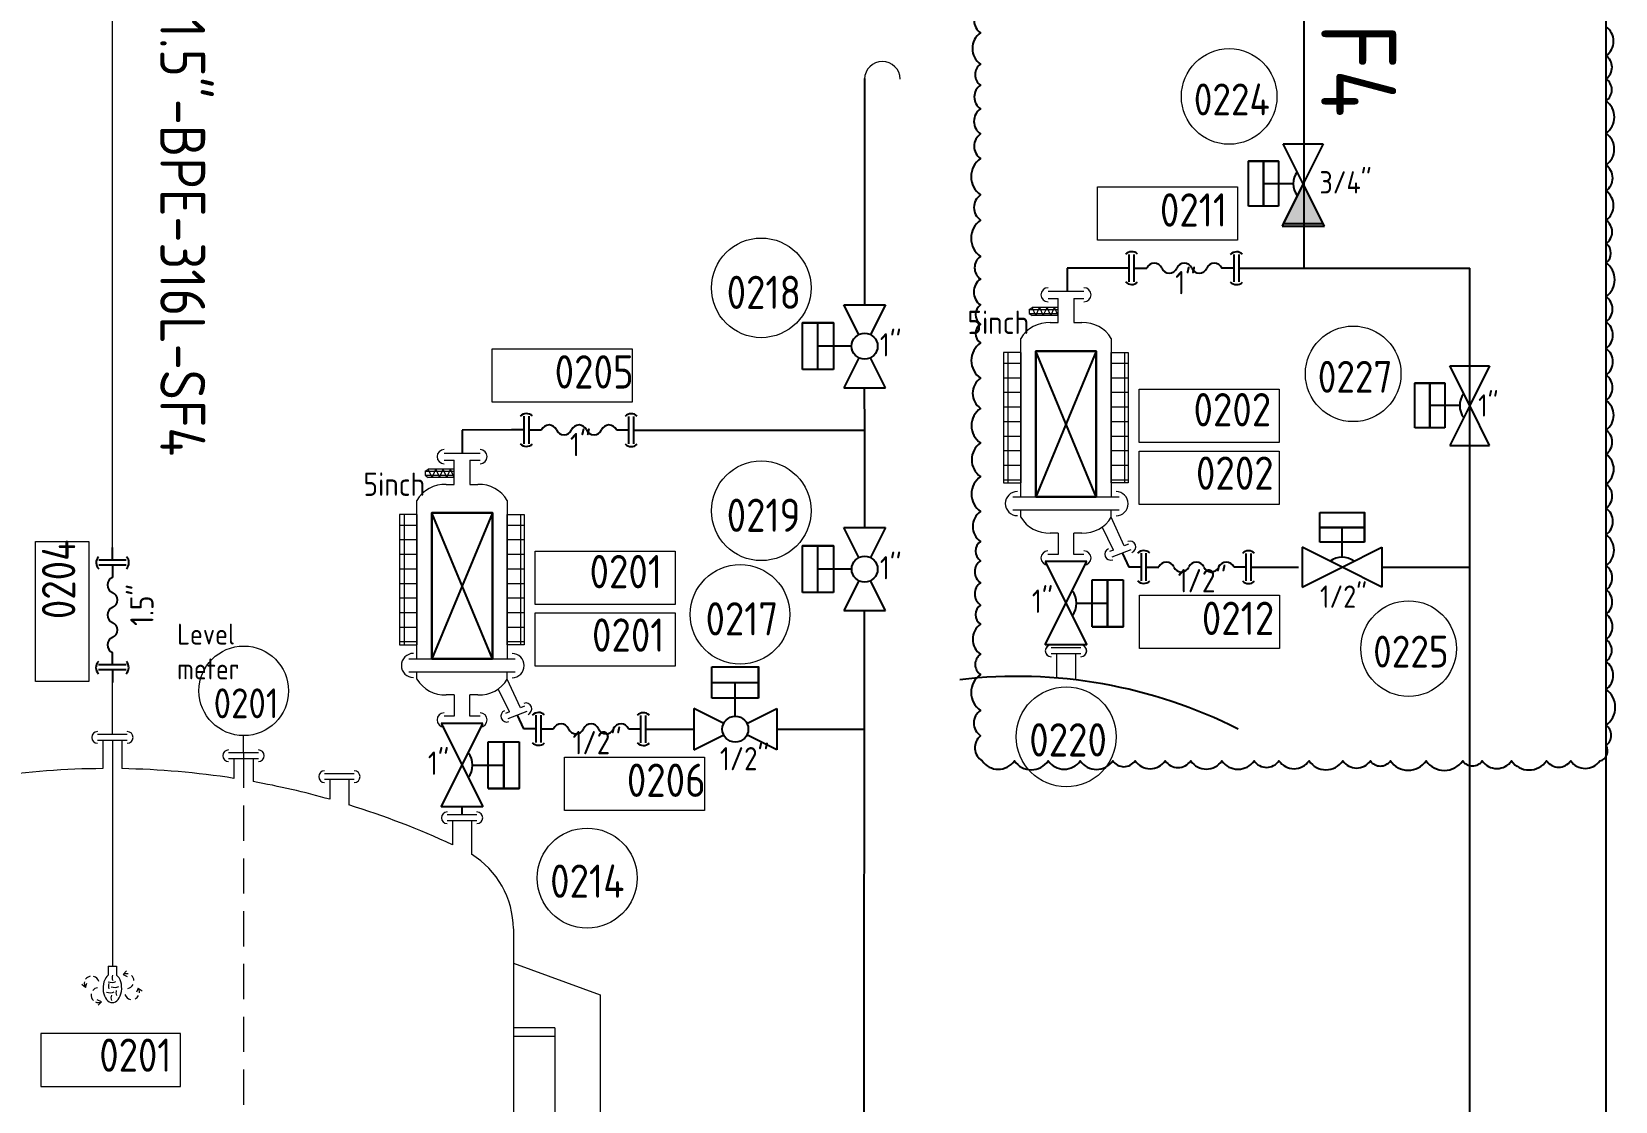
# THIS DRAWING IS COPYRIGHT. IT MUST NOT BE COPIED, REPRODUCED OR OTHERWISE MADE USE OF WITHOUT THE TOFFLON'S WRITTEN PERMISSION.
# Model space of a CAD drawing. Header units: millimetres. Extents: x -68339142 to 208, y -167 to 82456658.
# Drawn here: x -68333509 to -68332937, y 82448551 to 82448937 of the extents above; entities that cross this region are included whole.
import ezdxf

# ---------------------------------------------------------------- set-up
doc = ezdxf.new("R2010")
doc.units = ezdxf.units.MM
doc.header["$MEASUREMENT"] = 0
doc.linetypes.add('HIDDEN', pattern=[9.525, 6.35, -3.175])
for name, color, linetype, lineweight in [('Langurage', 7, 'Continuous', 0), ('图层01注射用水WFI', 3, 'Continuous', 5), ('图层20排放管路DR', 1, 'Continuous', 15)]:
    doc.layers.add(name, color=color, linetype=linetype, lineweight=lineweight)
for name, color, linetype in [('WFI', 100, 'Continuous'), ('压缩空气', 130, 'Continuous'), ('排管', 10, 'Continuous')]:
    doc.layers.add(name, color=color, linetype=linetype)
doc.styles.get("Standard").update_dxf_attribs({"font": 'gbenor.shx', "bigfont": 'gbcbig.shx'})

# ---------------------------------------------------------------- blocks, each defined once
blk = doc.blocks.new('*U323')
at = {"color": 0}
for p, q in [((5.62, 11.25), (-5.63, 11.25)), ((-5.63, 11.25), (0, 0)), ((0, 0), (5.62, 11.25)), ((7.03, -6.33), (7.03, 6.33)), ((7.03, 6.33), (15.47, 6.33)), ((11.25, -6.33), (11.25, 6.33)), ((11.25, 6.33), (11.25, -6.33)), ((15.47, 6.33), (15.47, -6.33)), ((-5.63, -11.25), (0, 0)), ((0, 0), (5.62, -11.25)), ((2.81, 0), (11.25, 0)), ((5.62, -11.25), (-5.63, -11.25))]:
    blk.add_line(p, q, dxfattribs=at)
blk.add_lwpolyline([(7.03, -6.33), (7.03, -6.33), (15.47, -6.33), (15.47, -6.33)], close=True, dxfattribs=at)
at = {"color": 1, "linetype": 'ByBlock', "lineweight": 9}
blk.add_circle((33.78, -30.49), 13.5, dxfattribs=at)
at = {"color": 0}
blk.add_arc((-2.81, 0), 5.62, 323.1301, 36.8699, dxfattribs=at)
at = {"color": 1, "linetype": 'ByBlock', "lineweight": 9}
for tag, p, height in [('尺寸', (-9.23, -2.61), 6.3), ('YQJ_NO', (23.79, -35.82), 9)]:
    blk.add_attdef(tag, p, '', height=height, dxfattribs=at)
for tag, p, height, flags in [('YQJ_ITEMID', (12.3, -9.27), 5, 1), ('YQJ_CLASS_NAME', (12.34, -15.05), 5, 1), ('品牌', (13.52, -20.57), 5, 1), ('供电电源', (13.41, -26.42), 5, 1), ('YQJ_CODE', (26.07, -27.82), 9, 2), ('控制方式', (13.73, -33.14), 5, 1), ('输出信号类型1', (14.15, -39.41), 5, 1), ('输出信号类型2', (13.98, -46.43), 5, 1)]:
    blk.add_attdef(tag, p, '', height=height, dxfattribs=dict(at, flags=flags))
blk = doc.blocks.new('*U257')
at = {"color": 7, "lineweight": 9}
for p, q in [((-4.75, -0.09), (4.96, -0.09)), ((-4.75, -2.04), (-2.04, -2.04)), ((-2.04, -8.59), (-2.04, -2.04)), ((2.25, -2.04), (2.25, -8.59)), ((2.25, -2.04), (4.96, -2.04)), ((-9.88, -5.01), (-9.01, -4.47)), ((-9.88, -5.01), (-9.88, -6.1)), ((-9.88, -5.01), (-2.04, -5.01)), ((-9.88, -6.1), (-9.01, -6.65)), ((-9.88, -6.1), (-2.04, -6.1)), ((-2.04, -4.47), (-9.01, -4.47)), ((-8.01, -6.65), (-9.01, -4.47)), ((-2.04, -6.65), (-9.01, -6.65)), ((-8.01, -6.65), (-7.02, -4.47)), ((-7.02, -4.47), (-6.02, -6.65)), ((-6.02, -6.65), (-5.02, -4.47)), ((-4.03, -6.65), (-5.02, -4.47)), ((-4.03, -6.65), (-3.03, -4.47)), ((-2.04, -6.65), (-3.03, -4.47)), ((-4.18, -8.59), (-2.04, -8.59)), ((2.25, -8.59), (4.39, -8.59)), ((-12.11, -55.66), (-12.11, -12.88)), ((12.32, -12.88), (12.32, -55.66)), ((-14.26, -55.66), (14.49, -55.66)), ((14.48, -59.22), (-14.26, -59.22)), ((-12.11, -61.11), (-12.11, -59.22)), ((12.32, -61.11), (12.32, -59.22)), ((12.89, -69.99), (9.9, -63.77)), ((15.85, -68.85), (12.32, -61.11)), ((-2.04, -65.4), (-4.18, -65.4)), ((-2.04, -65.4), (-2.04, -71.18)), ((2.25, -71.18), (2.25, -65.4)), ((4.39, -65.4), (2.25, -65.4)), ((16.97, -68.42), (15.85, -68.85)), ((-2.04, -71.18), (-4.76, -71.18)), ((4.96, -71.18), (2.25, -71.18)), ((12.89, -69.99), (11.86, -70.39)), ((17.57, -69.92), (12.46, -71.89)), ((4.96, -73.12), (-4.76, -73.12))]:
    blk.add_line(p, q, dxfattribs=at)
at = {"color": 1, "linetype": 'ByBlock', "lineweight": 9}
blk.add_lwpolyline([(57.65, -40.95), (19.85, -40.95), (19.85, -26.55), (57.65, -26.55)], close=True, dxfattribs=at)
at = {"color": 7, "lineweight": 9}
for centre, radius, start, end in [((-4.75, -1.06), 1.9, 90, 270), ((4.96, -1.06), 1.9, 270, 90), ((-4.6, -17.3), 8.72, 87.2625, 149.525), ((4.81, -17.3), 8.72, 30.4752, 92.7375), ((-13.03, -57.45), 3.26, 90, 270), ((13.64, -57.49), 3.26, 270, 90), ((-4.58, -56.69), 8.72, 210.475, 272.7375), ((4.81, -56.69), 8.72, 267.2625, 329.525), ((17.35, -69.17), 1.59, 291.0569, 111.0569), ((-4.76, -72.15), 1.9, 90, 270), ((4.96, -72.15), 1.9, 270, 90), ((12.17, -71.14), 1.59, 111.0569, 291.0569)]:
    blk.add_arc(centre, radius, start, end, dxfattribs=at)
at = {"color": 1, "linetype": 'ByBlock', "lineweight": 9}
for tag, p, height in [('尺寸', (-26.51, -11.66), 6.3), ('YQJ_NO', (34.54, -36.6), 9)]:
    blk.add_attdef(tag, p, '', height=height, dxfattribs=at)
for tag, p, height, flags in [('YQJ_ITEMID', (12.39, -14.6), 5, 1), ('YQJ_CLASS_NAME', (12.85, -20.08), 5, 1), ('YQJ_CODE', (20.9, -36.63), 9, 2)]:
    blk.add_attdef(tag, p, '', height=height, dxfattribs=dict(at, flags=flags))
blk = doc.blocks.new('*U97')
at = {"color": 7, "lineweight": 9}
for p, q in [((0, 17.6), (-4.65, 17.6)), ((-4.65, 17.6), (-4.65, -17.6)), ((-3.37, -17.6), (-3.37, 17.6)), ((0, 17.6), (0, -17.6)), ((24.35, 17.6), (29, 17.6)), ((24.35, 17.6), (24.35, -17.6)), ((28.12, -17.6), (28.12, 17.6)), ((29, 17.6), (29, -17.6)), ((-4.65, 14.74), (0, 14.74)), ((24.35, 14.74), (29, 14.74)), ((-4.65, 10.8), (0, 10.8)), ((24.35, 10.8), (29, 10.8)), ((-4.65, 6.86), (0, 6.86)), ((24.35, 6.86), (29, 6.86)), ((-4.65, 2.93), (0, 2.93)), ((24.35, 2.93), (29, 2.93)), ((-4.65, -1.01), (0, -1.01)), ((24.35, -1.01), (29, -1.01)), ((-4.65, -4.94), (0, -4.94)), ((24.35, -4.94), (29, -4.94)), ((-4.65, -8.88), (0, -8.88)), ((-4.65, -12.82), (0, -12.82)), ((24.35, -8.88), (29, -8.88)), ((24.35, -12.82), (29, -12.82)), ((-4.65, -16.75), (0, -16.75)), ((24.35, -16.75), (29, -16.75)), ((-4.65, -17.6), (0, -17.6)), ((29, -17.6), (24.35, -17.6))]:
    blk.add_line(p, q, dxfattribs=at)
at = {"color": 1, "linetype": 'ByBlock', "lineweight": 9}
blk.add_lwpolyline([(69.76, -23.41), (31.96, -23.41), (31.96, -9.01), (69.76, -9.01)], close=True, dxfattribs=at)
for tag, p, height in [('尺寸', (32.21, -11.95), 6.3), ('YQJ_NO', (47.32, -19.47), 9)]:
    blk.add_attdef(tag, p, '', height=height, dxfattribs=at)
for tag, p, height, flags in [('YQJ_ITEMID', (12.39, -14.6), 5, 1), ('YQJ_CODE', (33.88, -19.61), 9, 2), ('YQJ_CLASS_NAME', (12.85, -20.08), 5, 1)]:
    blk.add_attdef(tag, p, '', height=height, dxfattribs=dict(at, flags=flags))
blk = doc.blocks.new('*U279')
at = {"color": 0}
for p, q in [((3.38, 0), (0, 0)), ((3.38, -3.71), (3.38, 3.71)), ((4.72, -3.71), (4.72, 3.71)), ((4.72, 0), (8.1, 0)), ((31.7, -3.76), (31.7, 3.66)), ((33.04, -3.76), (33.04, 3.66)), ((31.7, -0.05), (28.32, -0.05)), ((33.04, -0.05), (36.42, -0.05))]:
    blk.add_line(p, q, dxfattribs=at)
at = {"color": 1, "linetype": 'ByBlock', "lineweight": 9}
blk.add_lwpolyline([(32.6, 7.53), (-5.2, 7.53), (-5.2, 21.93), (32.6, 21.93)], close=True, dxfattribs=at)
at = {"color": 0}
for centre, radius, start, end in [((4.03, 2.09), 2.34, 46.4792, 135.7809), ((32.35, 2.04), 2.34, 46.4792, 135.7809), ((10.12, -0.84), 2.19, 22.6199, 157.3801), ((18.22, -0.84), 2.19, 22.6199, 157.3801), ((26.32, -0.84), 2.19, 22.6199, 157.3801), ((4.03, -2.09), 2.34, 224.2191, 313.5208), ((14.17, 0.84), 2.19, 202.6199, 337.3801), ((22.27, 0.84), 2.19, 202.6199, 337.3801), ((32.35, -2.14), 2.34, 224.2191, 313.5208)]:
    blk.add_arc(centre, radius, start, end, dxfattribs=at)
at = {"color": 1, "linetype": 'ByBlock', "lineweight": 9}
for tag, p, height, flags in [('YQJ_CODE', (-4.72, 11.33), 9, 2), ('YQJ_ITEMID', (27.59, -18.03), 5, 1), ('YQJ_CLASS_NAME', (28.04, -23.51), 5, 1)]:
    blk.add_attdef(tag, p, '', height=height, dxfattribs=dict(at, flags=flags))
for tag, p, height in [('YQJ_NO', (11.64, 11.19), 9), ('尺寸', (15.78, -7.09), 6.3)]:
    blk.add_attdef(tag, p, '', height=height, dxfattribs=at)
blk = doc.blocks.new('*U305')
at = {"color": 0}
for p, q in [((3.38, 0), (0, 0)), ((3.38, -3.71), (3.38, 3.71)), ((4.72, -3.71), (4.72, 3.71)), ((4.72, 0), (8.1, 0)), ((31.7, -3.76), (31.7, 3.66)), ((33.04, -3.76), (33.04, 3.66)), ((31.7, -0.05), (28.32, -0.05)), ((33.04, -0.05), (36.42, -0.05))]:
    blk.add_line(p, q, dxfattribs=at)
at = {"color": 1, "linetype": 'ByBlock', "lineweight": 9}
blk.add_lwpolyline([(48.83, -22.02), (11.03, -22.02), (11.03, -7.62), (48.83, -7.62)], close=True, dxfattribs=at)
at = {"color": 0}
for centre, radius, start, end in [((4.03, 2.09), 2.34, 46.4792, 135.7809), ((32.35, 2.04), 2.34, 46.4792, 135.7809), ((10.12, -0.84), 2.19, 22.6199, 157.3801), ((18.22, -0.84), 2.19, 22.6199, 157.3801), ((26.32, -0.84), 2.19, 22.6199, 157.3801), ((4.03, -2.09), 2.34, 224.2191, 313.5208), ((14.17, 0.84), 2.19, 202.6199, 337.3801), ((22.27, 0.84), 2.19, 202.6199, 337.3801), ((32.35, -2.14), 2.34, 224.2191, 313.5208)]:
    blk.add_arc(centre, radius, start, end, dxfattribs=at)
at = {"color": 1, "linetype": 'ByBlock', "lineweight": 9}
for tag, p, height in [('尺寸', (13.19, -6.86), 6.3), ('YQJ_NO', (27.88, -18.36), 9)]:
    blk.add_attdef(tag, p, '', height=height, dxfattribs=at)
for tag, p, height, flags in [('YQJ_CODE', (11.51, -18.22), 9, 2), ('YQJ_ITEMID', (27.59, -18.03), 5, 1), ('YQJ_CLASS_NAME', (28.04, -23.51), 5, 1)]:
    blk.add_attdef(tag, p, '', height=height, dxfattribs=dict(at, flags=flags))
blk = doc.blocks.new('*U107')
at = {"color": 0}
for p, q in [((3.38, 0), (0, 0)), ((3.38, -3.71), (3.38, 3.71)), ((4.72, -3.71), (4.72, 3.71)), ((4.72, 0), (8.1, 0)), ((31.7, -3.76), (31.7, 3.66)), ((33.04, -3.76), (33.04, 3.66)), ((31.7, -0.05), (28.32, -0.05)), ((33.04, -0.05), (36.42, -0.05))]:
    blk.add_line(p, q, dxfattribs=at)
at = {"color": 1, "linetype": 'ByBlock', "lineweight": 9}
blk.add_lwpolyline([(38.03, 6.35), (0.23, 6.35), (0.23, 20.75), (38.03, 20.75)], close=True, dxfattribs=at)
at = {"color": 0}
for centre, radius, start, end in [((4.03, 2.09), 2.34, 46.4792, 135.7809), ((32.35, 2.04), 2.34, 46.4792, 135.7809), ((10.12, -0.84), 2.19, 22.6199, 157.3801), ((18.22, -0.84), 2.19, 22.6199, 157.3801), ((26.32, -0.84), 2.19, 22.6199, 157.3801), ((4.03, -2.09), 2.34, 224.2191, 313.5208), ((14.17, 0.84), 2.19, 202.6199, 337.3801), ((22.27, 0.84), 2.19, 202.6199, 337.3801), ((32.35, -2.14), 2.34, 224.2191, 313.5208)]:
    blk.add_arc(centre, radius, start, end, dxfattribs=at)
at = {"color": 1, "linetype": 'ByBlock', "lineweight": 9}
for tag, p, height, flags in [('YQJ_CODE', (0.71, 10.15), 9, 2), ('YQJ_ITEMID', (27.59, -18.03), 5, 1), ('YQJ_CLASS_NAME', (28.04, -23.51), 5, 1)]:
    blk.add_attdef(tag, p, '', height=height, dxfattribs=dict(at, flags=flags))
for tag, p, height in [('YQJ_NO', (17.08, 10.01), 9), ('尺寸', (15.28, -11.11), 6.3)]:
    blk.add_attdef(tag, p, '', height=height, dxfattribs=at)
blk = doc.blocks.new('*U262')
at = {"color": 7, "linetype": 'ByBlock', "lineweight": 9}
for p, q in [((-1.12, 0), (1.12, 0)), ((-1.12, 0), (-1.12, -2.43)), ((0, 3.81), (0, 0)), ((1.12, 0), (1.12, -2.43)), ((2.94, -2.25), (3.8, -1.28)), ((2.94, -2.25), (4.03, -2.83)), ((-7.31, -5.79), (-8.32, -4.97)), ((-7.31, -5.79), (-6.95, -4.59)), ((6.97, -5.93), (6.55, -7.09)), ((6.97, -5.93), (8.06, -6.65)), ((-2.95, -9.68), (-4.08, -9.17)), ((-2.95, -9.68), (-3.89, -10.58))]:
    blk.add_line(p, q, dxfattribs=at)
at = {"color": 1, "linetype": 'ByBlock', "lineweight": 9}
blk.add_lwpolyline([(-19.37, -32.64), (18.43, -32.64), (18.43, -18.24), (-19.37, -18.24)], close=True, dxfattribs=at)
at = {"color": 7, "linetype": 'ByBlock', "lineweight": 9}
for centre, radius, start, end in [((-5.61, -4.72), 2.01, 166.9113, 212.0614), ((-5.61, -4.72), 2.01, 102.1827, 145.247), ((-5.61, -4.72), 2.01, 14.7868, 74.6837), ((-0.15, -1.44), 2.96, 251.3051, 292.5207), ((2.13, -3.11), 2.18, 162.5937, 200.2735), ((3.85, -4.05), 2.01, 76.8892, 116.7722), ((3.85, -4.05), 2.01, 5.0626, 48.8483), ((-3.77, -7.85), 2.01, 170.8055, 226.8648), ((-3.77, -7.85), 2.01, 96.8728, 141.4084), ((-0.63, -4.24), 2.96, 251.3051, 292.5207), ((1.1, -5.4), 2.18, 162.5937, 200.2735), ((1.8, -8.53), 2.18, 162.5937, 200.2735), ((0.62, -2.81), 2.96, 251.3051, 292.5207), ((3.15, -7.22), 2.18, 162.5937, 200.2735), ((5.32, -7.08), 2.01, 197.4115, 258.7926), ((3.85, -4.05), 2.01, 279.4976, 332.2712), ((5.32, -7.08), 2.01, 296.0488, 333.2068), ((5.32, -7.08), 2.01, 356.7415, 34.6862), ((-3.77, -7.85), 2.01, 246.4553, 294.1474)]:
    blk.add_arc(centre, radius, start, end, dxfattribs=at)
blk.add_ellipse((0, -5.95), major_axis=(0, 3.93), ratio=0.642386, start_param=0.459028, end_param=5.823028, dxfattribs=at)
at = {"color": 1, "linetype": 'ByBlock', "lineweight": 9}
for tag, p, height, flags in [('YQJ_ITEMID', (18.41, -12.11), 5, 1), ('YQJ_CLASS_NAME', (18.82, -17.53), 5, 1), ('YQJ_CODE', (-16.9, -28.43), 9, 2)]:
    blk.add_attdef(tag, p, '', height=height, dxfattribs=dict(at, flags=flags))
blk.add_attdef('YQJ_NO', (-3.55, -28.63), '', height=9, dxfattribs=at)
blk = doc.blocks.new('*U113')
at = {"color": 1, "linetype": 'ByBlock', "lineweight": 9}
blk.add_circle((13.88, -0.11), 13.5, dxfattribs=at)
at = {"color": 1, "linetype": 'ByBlock', "lineweight": 9, "flags": 1}
for tag, p in [('YQJ_ITEMID', (24.92, 7.98)), ('YQJ_CLASS_NAME', (24.93, 3.68)), ('品牌', (25.35, -0.69)), ('供电电源', (25.44, -5.23)), ('控制方式', (25.57, -9.99)), ('量程上限', (25.3, -14.93)), ('量程下限', (25.17, -19.97)), ('输入信号类型1', (25.12, -25.29)), ('输入信号类型2', (24.95, -30.48))]:
    blk.add_attdef(tag, p, '', height=5, dxfattribs=at)
at = {"color": 1, "linetype": 'ByBlock', "lineweight": 13, "flags": 2}
blk.add_attdef('YQJ_CODE', (7.43, 0.49), '', height=9, dxfattribs=at)
at = {"color": 1, "linetype": 'ByBlock', "lineweight": 13}
blk.add_attdef('YQJ_NO', (4.8, -8.37), '', height=9, dxfattribs=at)
at = {"color": 1, "linetype": 'ByBlock', "lineweight": 9}
blk.add_attdef('尺寸', (-11.61, -20.93), '', height=6.3, dxfattribs=at)
blk = doc.blocks.new('*U409')
at = {"color": 0}
for p, q in [((5.62, 11.25), (-5.63, 11.25)), ((-5.63, 11.25), (0, 0)), ((0, 0), (5.62, 11.25)), ((7.03, -6.33), (7.03, 6.33)), ((7.03, 6.33), (15.47, 6.33)), ((11.25, -6.33), (11.25, 6.33)), ((11.25, 6.33), (11.25, -6.33)), ((15.47, 6.33), (15.47, -6.33)), ((-5.63, -11.25), (0, 0)), ((0, 0), (5.62, -11.25)), ((2.81, 0), (11.25, 0)), ((5.62, -11.25), (-5.63, -11.25))]:
    blk.add_line(p, q, dxfattribs=at)
blk.add_lwpolyline([(7.03, -6.33), (7.03, -6.33), (15.47, -6.33), (15.47, -6.33)], close=True, dxfattribs=at)
at = {"color": 1, "linetype": 'ByBlock', "lineweight": 9}
blk.add_circle((0.06, -36.06), 13.5, dxfattribs=at)
at = {"color": 0}
blk.add_arc((-2.81, 0), 5.62, 323.1301, 36.8699, dxfattribs=at)
at = {"color": 1, "linetype": 'ByBlock', "lineweight": 9}
for tag, p, height in [('尺寸', (-9.23, -2.61), 6.3), ('YQJ_NO', (-9.93, -41.39), 9)]:
    blk.add_attdef(tag, p, '', height=height, dxfattribs=at)
for tag, p, height, flags in [('YQJ_ITEMID', (12.3, -9.27), 5, 1), ('YQJ_CLASS_NAME', (12.34, -15.05), 5, 1), ('品牌', (13.52, -20.57), 5, 1), ('供电电源', (13.41, -26.42), 5, 1), ('YQJ_CODE', (-7.65, -33.38), 9, 2), ('控制方式', (13.73, -33.14), 5, 1), ('输出信号类型1', (14.15, -39.41), 5, 1), ('输出信号类型2', (13.98, -46.43), 5, 1)]:
    blk.add_attdef(tag, p, '', height=height, dxfattribs=dict(at, flags=flags))
blk = doc.blocks.new('*U410')
at = {"color": 0}
for p, q in [((3.38, 0), (0, 0)), ((3.38, -3.71), (3.38, 3.71)), ((4.72, -3.71), (4.72, 3.71)), ((4.72, 0), (8.1, 0)), ((31.7, -3.76), (31.7, 3.66)), ((33.04, -3.76), (33.04, 3.66)), ((31.7, -0.05), (28.32, -0.05)), ((33.04, -0.05), (36.42, -0.05))]:
    blk.add_line(p, q, dxfattribs=at)
at = {"color": 1, "linetype": 'ByBlock', "lineweight": 9}
blk.add_lwpolyline([(40.66, -22.02), (2.86, -22.02), (2.86, -7.62), (40.66, -7.62)], close=True, dxfattribs=at)
at = {"color": 0}
for centre, radius, start, end in [((4.03, 2.09), 2.34, 46.4792, 135.7809), ((32.35, 2.04), 2.34, 46.4792, 135.7809), ((10.12, -0.84), 2.19, 22.6199, 157.3801), ((18.22, -0.84), 2.19, 22.6199, 157.3801), ((26.32, -0.84), 2.19, 22.6199, 157.3801), ((4.03, -2.09), 2.34, 224.2191, 313.5208), ((14.17, 0.84), 2.19, 202.6199, 337.3801), ((22.27, 0.84), 2.19, 202.6199, 337.3801), ((32.35, -2.14), 2.34, 224.2191, 313.5208)]:
    blk.add_arc(centre, radius, start, end, dxfattribs=at)
at = {"color": 1, "linetype": 'ByBlock', "lineweight": 9}
for tag, p, height in [('尺寸', (13.19, -6.86), 6.3), ('YQJ_NO', (19.71, -18.36), 9)]:
    blk.add_attdef(tag, p, '', height=height, dxfattribs=at)
for tag, p, height, flags in [('YQJ_CODE', (3.34, -18.22), 9, 2), ('YQJ_ITEMID', (27.59, -18.03), 5, 1), ('YQJ_CLASS_NAME', (28.04, -23.51), 5, 1)]:
    blk.add_attdef(tag, p, '', height=height, dxfattribs=dict(at, flags=flags))
blk = doc.blocks.new('*U322')
at = {"color": 0}
for p, q in [((0, 0), (-5.63, 11.25)), ((-5.63, 11.25), (5.62, 11.25)), ((5.62, 11.25), (0, 0)), ((-15.47, -6.33), (-15.47, 6.33)), ((-11.25, 6.33), (-11.25, -6.33)), ((-11.25, -6.33), (-11.25, 6.33)), ((-7.03, 6.33), (-7.03, -6.33)), ((0, 0), (-5.63, -11.25)), ((5.62, -11.25), (0, 0)), ((-2.81, 0), (-11.25, 0)), ((-7.03, -6.33), (-15.47, -6.33)), ((-5.63, -11.25), (5.62, -11.25))]:
    blk.add_line(p, q, dxfattribs=at)
blk.add_lwpolyline([(-7.03, 6.33), (-7.03, 6.33), (-15.47, 6.33), (-15.47, 6.33)], close=True, dxfattribs=at)
at = {"color": 1, "linetype": 'ByBlock', "lineweight": 9}
blk.add_circle((-32.91, 8.95), 13.5, dxfattribs=at)
at = {"color": 0}
blk.add_arc((2.81, 0), 5.63, 143.1301, 216.8699, dxfattribs=at)
at = {"color": 1, "linetype": 'ByBlock', "lineweight": 9}
for tag, p, height, flags in [('YQJ_CODE', (-40.62, 11.63), 9, 2), ('YQJ_ITEMID', (12.3, -9.27), 5, 1), ('YQJ_CLASS_NAME', (12.34, -15.05), 5, 1), ('品牌', (13.52, -20.57), 5, 1), ('供电电源', (13.41, -26.42), 5, 1), ('控制方式', (13.73, -33.14), 5, 1), ('输出信号类型1', (14.15, -39.41), 5, 1), ('输出信号类型2', (13.98, -46.43), 5, 1)]:
    blk.add_attdef(tag, p, '', height=height, dxfattribs=dict(at, flags=flags))
for tag, p, height in [('YQJ_NO', (-42.9, 3.62), 9), ('尺寸', (2.38, -3.13), 6.3)]:
    blk.add_attdef(tag, p, '', height=height, dxfattribs=at)
blk = doc.blocks.new('*U321')
at = {"color": 0}
for p, q in [((-6.33, 7.03), (-6.33, 15.47)), ((-6.33, 15.47), (6.33, 15.47)), ((6.33, 11.25), (-6.33, 11.25)), ((-6.33, 11.25), (6.33, 11.25)), ((0, 2.81), (0, 11.25)), ((0, 0), (-11.25, 5.62)), ((-11.25, 5.62), (-11.25, -5.63)), ((6.33, 7.03), (-6.33, 7.03)), ((0, 0), (11.25, 5.62)), ((11.25, 5.62), (11.25, -5.63)), ((-11.25, -5.63), (0, 0)), ((11.25, -5.63), (0, 0))]:
    blk.add_line(p, q, dxfattribs=at)
blk.add_lwpolyline([(6.33, 7.03), (6.33, 7.03), (6.33, 15.47), (6.33, 15.47)], close=True, dxfattribs=at)
at = {"color": 1, "linetype": 'ByBlock', "lineweight": 9}
blk.add_circle((18.77, -23), 13.5, dxfattribs=at)
at = {"color": 0}
blk.add_arc((0, -2.81), 5.63, 53.1301, 126.8699, dxfattribs=at)
at = {"color": 1, "linetype": 'ByBlock', "lineweight": 9}
for tag, p, height, flags in [('YQJ_ITEMID', (12.3, -9.27), 5, 1), ('YQJ_CODE', (11.06, -20.33), 9, 2), ('YQJ_CLASS_NAME', (12.34, -15.05), 5, 1), ('品牌', (13.52, -20.57), 5, 1), ('供电电源', (13.41, -26.42), 5, 1), ('控制方式', (13.73, -33.14), 5, 1), ('输出信号类型1', (14.15, -39.41), 5, 1), ('输出信号类型2', (13.98, -46.43), 5, 1)]:
    blk.add_attdef(tag, p, '', height=height, dxfattribs=dict(at, flags=flags))
for tag, p, height in [('尺寸', (-6.24, -11.46), 6.3), ('YQJ_NO', (8.78, -28.34), 9)]:
    blk.add_attdef(tag, p, '', height=height, dxfattribs=at)
blk = doc.blocks.new('*U411')
at = {"color": 0}
for p, q in [((0, 0), (-5.63, 11.25)), ((-5.63, 11.25), (5.62, 11.25)), ((5.62, 11.25), (0, 0)), ((-15.47, -6.33), (-15.47, 6.33)), ((-11.25, 6.33), (-11.25, -6.33)), ((-11.25, -6.33), (-11.25, 6.33)), ((-7.03, 6.33), (-7.03, -6.33)), ((0, 0), (-5.63, -11.25)), ((5.62, -11.25), (0, 0)), ((-2.81, 0), (-11.25, 0)), ((-7.03, -6.33), (-15.47, -6.33)), ((-5.63, -11.25), (5.62, -11.25))]:
    blk.add_line(p, q, dxfattribs=at)
blk.add_lwpolyline([(-7.03, 6.33), (-7.03, 6.33), (-15.47, 6.33), (-15.47, 6.33)], close=True, dxfattribs=at)
at = {"color": 1, "linetype": 'ByBlock', "lineweight": 9}
blk.add_circle((-20.92, 24.63), 13.5, dxfattribs=at)
at = {"color": 0}
blk.add_arc((2.81, 0), 5.63, 143.1301, 216.8699, dxfattribs=at)
at = {"color": 1, "linetype": 'ByBlock', "lineweight": 9}
for tag, p, height, flags in [('YQJ_CODE', (-28.63, 27.3), 9, 2), ('YQJ_ITEMID', (12.3, -9.27), 5, 1), ('YQJ_CLASS_NAME', (12.34, -15.05), 5, 1), ('品牌', (13.52, -20.57), 5, 1), ('供电电源', (13.41, -26.42), 5, 1), ('控制方式', (13.73, -33.14), 5, 1), ('输出信号类型1', (14.15, -39.41), 5, 1), ('输出信号类型2', (13.98, -46.43), 5, 1)]:
    blk.add_attdef(tag, p, '', height=height, dxfattribs=dict(at, flags=flags))
for tag, p, height in [('YQJ_NO', (-30.91, 19.29), 9), ('尺寸', (4.57, -2.77), 6.3)]:
    blk.add_attdef(tag, p, '', height=height, dxfattribs=at)
blk = doc.blocks.new('*U412')
h = blk.add_hatch(color=256)
h.dxf.hatch_style = 1
h.paths.add_polyline_path([(-5.63, -11.25), (5.62, -11.25), (0, 0)])
at = {"color": 0}
for p, q in [((0, 0), (-5.63, -11.25)), ((5.62, -11.25), (0, 0)), ((-5.63, -11.25), (5.62, -11.25))]:
    blk.add_line(p, q, dxfattribs=at)
blk = doc.blocks.new('*U413')
at = {"color": 0}
for p, q in [((-5.63, 11.25), (5.62, 11.25)), ((-1.57, 3.14), (-5.63, 11.25)), ((5.62, 11.25), (1.57, 3.14)), ((-16.88, -6.33), (-16.88, 6.33)), ((-12.66, -6.33), (-12.66, 6.33)), ((-8.44, 6.33), (-8.44, -6.33)), ((-3.52, 0), (-12.66, 0)), ((-1.57, -3.14), (-5.63, -11.25)), ((5.62, -11.25), (1.57, -3.14)), ((-8.44, -6.33), (-16.88, -6.33)), ((-5.63, -11.25), (5.62, -11.25))]:
    blk.add_line(p, q, dxfattribs=at)
blk.add_lwpolyline([(-8.44, 6.33), (-8.44, 6.33), (-16.88, 6.33), (-16.88, 6.33)], close=True, dxfattribs=at)
at = {"color": 1, "linetype": 'ByBlock', "lineweight": 9}
blk.add_circle((-28.03, 15.81), 13.5, dxfattribs=at)
at = {"color": 0}
blk.add_circle((0, 0), 3.52, dxfattribs=at)
at = {"color": 1, "linetype": 'ByBlock', "lineweight": 9}
for tag, p, height, flags in [('YQJ_CODE', (-35.02, 18.22), 9, 2), ('YQJ_ITEMID', (12.3, -9.27), 5, 1), ('YQJ_CLASS_NAME', (12.34, -15.05), 5, 1), ('品牌', (13.52, -20.57), 5, 1), ('供电电源', (13.41, -26.42), 5, 1), ('控制方式', (13.73, -33.14), 5, 1), ('输出信号类型1', (14.15, -39.41), 5, 1), ('输出信号类型2', (13.98, -46.43), 5, 1)]:
    blk.add_attdef(tag, p, '', height=height, dxfattribs=dict(at, flags=flags))
for tag, p, height in [('YQJ_NO', (-37.39, 10.1), 9), ('尺寸', (4.12, -2.79), 6.3)]:
    blk.add_attdef(tag, p, '', height=height, dxfattribs=at)
blk = doc.blocks.new('*U414')
at = {"color": 0}
for p, q in [((-6.33, 8.44), (-6.33, 16.87)), ((-6.33, 16.87), (6.33, 16.87)), ((-6.33, 12.66), (6.33, 12.66)), ((0, 3.52), (0, 12.66)), ((-3.14, 1.57), (-11.25, 5.62)), ((-11.25, 5.62), (-11.25, -5.63)), ((6.33, 8.44), (-6.33, 8.44)), ((3.14, 1.57), (11.25, 5.62)), ((11.25, 5.62), (11.25, -5.63)), ((-11.25, -5.63), (-3.14, -1.57)), ((11.25, -5.63), (3.14, -1.57))]:
    blk.add_line(p, q, dxfattribs=at)
blk.add_lwpolyline([(6.33, 8.44), (6.33, 8.44), (6.33, 16.87), (6.33, 16.87)], close=True, dxfattribs=at)
at = {"color": 1, "linetype": 'ByBlock', "lineweight": 9}
blk.add_circle((1.3, 31.12), 13.5, dxfattribs=at)
at = {"color": 0}
blk.add_circle((0, 0), 3.52, dxfattribs=at)
at = {"color": 1, "linetype": 'ByBlock', "lineweight": 9}
for tag, p, height, flags in [('YQJ_CODE', (-5.7, 33.53), 9, 2), ('YQJ_ITEMID', (12.3, -9.27), 5, 1), ('YQJ_CLASS_NAME', (12.34, -15.05), 5, 1), ('品牌', (13.52, -20.57), 5, 1), ('供电电源', (13.41, -26.42), 5, 1), ('控制方式', (13.73, -33.14), 5, 1), ('输出信号类型1', (14.15, -39.41), 5, 1), ('输出信号类型2', (13.98, -46.43), 5, 1)]:
    blk.add_attdef(tag, p, '', height=height, dxfattribs=dict(at, flags=flags))
for tag, p, height in [('YQJ_NO', (-8.06, 25.42), 9), ('尺寸', (-4.18, -11.14), 6.3)]:
    blk.add_attdef(tag, p, '', height=height, dxfattribs=at)
blk = doc.blocks.new('*U92')
at = {"color": 0}
for p, q in [((1.11, -4.88), (0, 0)), ((-4.25, -6.1), (6.47, -3.67)), ((-3.81, -8.04), (6.91, -5.6)), ((1.55, -6.82), (2.66, -11.7))]:
    blk.add_line(p, q, dxfattribs=at)
for centre, start, end in [((4.34, -5.13), 329.2896, 58.5913), ((-1.7, -6.51), 147.0295, 236.3312)]:
    blk.add_arc(centre, 3.47, start, end, dxfattribs=at)
blk = doc.blocks.new('卫生卡箍')
at = {"color": 0}
for p, q in [((5.01, -5.49), (5.01, 5.49)), ((6.99, -5.49), (6.99, 5.49)), ((5.01, 0), (0, 0)), ((6.99, 0), (12, 0))]:
    blk.add_line(p, q, dxfattribs=at)
for centre, start, end in [((5.97, 3.1), 46.4792, 135.7809), ((5.97, -3.1), 224.2191, 313.5208)]:
    blk.add_arc(centre, 3.47, start, end, dxfattribs=at)
blk = doc.blocks.new('TANK_N_BIG_L')
at = {"linetype": 'ByBlock', "lineweight": 5}
for p, q in [((219.24, 117.16), (208.51, 117.16)), ((219.24, 115.01), (208.51, 115.01)), ((210.43, 115.01), (210.43, 104.83)), ((217.31, 115.01), (217.31, 104.83)), ((161.19, 110.57), (171.92, 110.57)), ((266.55, 110.57), (255.82, 110.57)), ((110.26, 103.36), (60.84, 82.38)), ((152, 107.96), (141.27, 107.96)), ((152, 105.81), (141.27, 105.81)), ((143.2, 105.81), (143.2, 96.67)), ((150.08, 105.81), (150.08, 98.24)), ((161.19, 108.42), (171.92, 108.42)), ((163.12, 108.42), (163.12, 100.74)), ((170, 108.42), (170, 101.82)), ((266.55, 108.42), (255.82, 108.42)), ((257.75, 108.42), (257.75, 101.32)), ((264.63, 108.42), (264.63, 100.16)), ((301.15, 103.01), (290.42, 103.01)), ((111.22, 101.09), (61.8, 80.11)), ((301.15, 100.86), (290.42, 100.86)), ((292.34, 100.86), (292.34, 93.76)), ((299.22, 100.86), (299.22, 91.73)), ((345.41, 88.17), (334.67, 88.17)), ((345.41, 86.02), (334.67, 86.02)), ((336.6, 86.02), (336.6, 77.34)), ((343.48, 86.02), (343.48, 73.95)), ((60.26, 47.02), (60.26, -283.59)), ((358.55, 47.02), (358.55, -283.59)), ((60.26, 34.63), (28.94, 23.23)), ((358.55, 34.63), (389.87, 23.23)), ((28.94, 23.23), (28.94, 3.73)), ((389.87, 23.23), (389.87, -37.95)), ((0, 6.44), (0, -6.44)), ((2.58, 6.44), (2.58, -6.44)), ((45.35, 11.35), (60.26, 11.35)), ((45.35, 11.35), (45.35, 3.73)), ((45.35, 8.13), (60.26, 8.13)), ((373.47, 11.35), (358.55, 11.35)), ((373.47, 8.13), (358.55, 8.13)), ((373.47, 11.35), (373.47, -55.66)), ((2.58, 3.73), (45.35, 3.73)), ((2.58, -3.73), (45.35, -3.73)), ((28.94, -3.73), (28.94, -140.59)), ((45.35, -3.73), (45.35, -146.57)), ((358.55, -71.75), (389.87, -37.95)), ((60.26, -151.99), (28.94, -140.59)), ((54.96, -179.71), (54.96, -198.99)), ((60.26, -179.71), (54.96, -179.71)), ((60.26, -198.99), (54.96, -198.99)), ((358.55, -200.45), (389.87, -232.5)), ((373.47, -215.71), (373.47, -297.69)), ((389.87, -232.5), (389.87, -310.19)), ((54.96, -234.57), (54.96, -253.84)), ((60.26, -234.57), (54.96, -234.57)), ((60.26, -253.84), (54.96, -253.84)), ((60.84, -289.48), (28.94, -301.09)), ((28.94, -301.09), (28.94, -307.84)), ((28.94, -307.76), (28.94, -307.84)), ((83.23, -313.45), (83.23, -337.12)), ((335.59, -313.45), (335.59, -337.12)), ((14.83, -319.95), (14.7, -479.15)), ((86.4, -314.91), (86.4, -337.12)), ((332.42, -314.91), (332.42, -337.12)), ((68.48, -389.77), (68.48, -325.03)), ((107.46, -323.49), (82.02, -354.55)), ((311.36, -323.49), (336.79, -354.55)), ((75.95, -389.77), (75.95, -328.43)), ((83.23, -337.12), (86.4, -337.12)), ((335.59, -337.12), (332.42, -337.12)), ((57.21, -474.09), (57.21, -344.12)), ((65.74, -389.77), (78.68, -389.77)), ((78.65, -392.35), (65.78, -392.35)), ((44.19, -474.09), (14.68, -474.09)), ((14.68, -474.09), (14.68, -479.15)), ((57.21, -474.09), (14.83, -474.09)), ((57.21, -474.09), (57.21, -479.15)), ((44.19, -479.15), (14.68, -479.15))]:
    blk.add_line(p, q, dxfattribs=at)
at = {"lineweight": 5}
for p, q in [((108, 99.72), (113.26, 87.34)), ((65.18, 81.54), (71.07, 67.65))]:
    blk.add_line(p, q, dxfattribs=at)
for p, q in [((365.76, -84.4), (358.55, -84.4)), ((365.76, -84.4), (365.76, -118.28)), ((365.76, -118.28), (358.55, -118.28)), ((365.76, -162.85), (358.55, -162.85)), ((365.76, -162.85), (365.76, -196.73)), ((365.76, -196.73), (358.55, -196.73))]:
    blk.add_line(p, q)
at = {"linetype": 'ByBlock', "lineweight": 5}
for centre, radius, start, end in [((208.51, 116.08), 2.1, 90, 270), ((219.24, 116.08), 2.1, 270, 90), ((141.27, 106.89), 2.1, 90, 270), ((152, 106.89), 2.1, 270, 90), ((161.19, 109.49), 2.1, 90, 270), ((171.92, 109.49), 2.1, 270, 90), ((255.82, 109.49), 2.1, 90, 270), ((266.55, 109.49), 2.1, 270, 90), ((110.77, 102.24), 2.42, 293.0008, 113.0008), ((211.86, -187.23), 292.07, 90.2811, 98.2421), ((211.54, -195.61), 300.5, 81.1553, 88.9004), ((290.42, 101.94), 2.1, 90, 270), ((301.15, 101.94), 2.1, 270, 90), ((212.19, -190.19), 295.04, 99.5749, 102.154), ((212.19, -190.19), 295.04, 74.2371, 79.7635), ((212.19, -190.19), 295.04, 103.524, 109.6249), ((212.19, -190.19), 295.04, 65.0606, 72.8442), ((334.67, 87.09), 2.1, 90, 270), ((345.41, 87.09), 2.1, 270, 90), ((61.32, 81.24), 2.42, 113.0008, 293.0008), ((326.67, 46.86), 31.88, 0.4198, 58.19), ((83.33, 48.1), 23.08, 123.8959, 182.4966), ((190.54, -119.56), 222.09, 122.5441, 122.7331), ((1.29, 6.44), 2.52, 0, 180), ((1.29, -6.44), 2.52, 180, 0), ((90.09, -283.66), 29.83, 180, 243.6122), ((328.73, -283.66), 29.83, 296.3878, 0), ((78.16, -293.25), 32.81, 183.218, 243.6122), ((36.51, -321.53), 21.74, 108.992, 175.8356), ((340.12, -292.46), 33.76, 296.6161, 351.102), ((65.04, -307.84), 36.09, 180, 243.6122), ((209.41, -43.17), 298.29, 243.6122, 296.3878), ((353.59, -307.62), 36.37, 296.4999, 355.9454), ((209.41, -28.72), 328.12, 243.6122, 244.5638), ((209.41, -28.72), 328.12, 292.6163, 296.3878), ((209.41, -28.72), 328.12, 245.9994, 247.3837), ((209.41, -16.85), 360.93, 243.6122, 247.0168), ((209.41, -16.85), 360.93, 290.6669, 296.3878), ((209.41, -16.85), 360.93, 248.2985, 249.3331), ((65.78, -391.06), 2.52, 90, 270), ((78.65, -391.06), 2.52, 270, 90)]:
    blk.add_arc(centre, radius, start, end, dxfattribs=at)
at = {"xscale": 1.33595186571, "yscale": 1.33595186571, "zscale": 1.33595186571}
for name, p in [('卫生卡箍', (38.88, -189.43)), ('卫生卡箍', (38.88, -244.28)), ('*U92', (274.37, -334.3))]:
    blk.add_blockref(name, p, dxfattribs=at)

msp = doc.modelspace()

# ---------------------------------------------------------------- linework, layer by layer
at = {"color": 4}
for p, q in [((-68333049.38751, 82448851.32648), (-68333049.73901, 82449345.13025)), ((-68332940.48932, 82448464.6218), (-68332940.48932, 82449345.32907))]:
    msp.add_line(p, q, dxfattribs=at)
for p, q in [((-68333124.40599, 82448821.45552), (-68333146.23895, 82448768.81057)), ((-68333124.40599, 82448768.81057), (-68333146.23895, 82448821.45552)), ((-68333342.3204, 82448763.04304), (-68333364.15336, 82448710.39809)), ((-68333342.3204, 82448710.39809), (-68333364.15336, 82448763.04304)), ((-68333353.2521, 82448654.1317), (-68333353.2521, 82448657.01315))]:
    msp.add_line(p, q)
at = {"linetype": 'ByBlock', "lineweight": 5}
for p, q in [((-68333129.99391, 82448714.34024), (-68333140.72595, 82448714.34024)), ((-68333129.97168, 82448714.34024), (-68333140.70372, 82448714.34024)), ((-68333129.99391, 82448712.19384), (-68333140.72595, 82448712.19384)), ((-68333129.97168, 82448712.19384), (-68333140.70372, 82448712.19384)), ((-68333138.79907, 82448712.19384), (-68333138.79907, 82448703.51565)), ((-68333131.9208, 82448712.19384), (-68333131.9208, 82448702.82426))]:
    msp.add_line(p, q, dxfattribs=at)
at = {"color": 4}
msp.add_lwpolyline([(-68333166.18955, 82448945.02774, 0.52056705), (-68333166.18955, 82448936.25489, 0.52056705), (-68333166.18955, 82448924.95144, 0.52056705), (-68333166.18955, 82448917.38794, 0.52056705), (-68333166.18955, 82448908.84886, 0.52056705), (-68333166.18955, 82448899.77408, 0.52056705), (-68333166.18955, 82448890.88607, 0.52056705), (-68333166.18955, 82448877.78509, 0.52056705), (-68333166.18955, 82448868.68711, 0.52056705), (-68333166.18955, 82448855.60037, 0.52056705), (-68333166.18955, 82448847.41449, 0.52056705), (-68333166.18955, 82448838.06952, 0.52056705), (-68333166.18955, 82448831.19777, 0.52056705), (-68333166.18955, 82448824.37586, 0.52056705), (-68333166.18955, 82448811.62787, 0.52056705), (-68333166.18955, 82448800.75983, 0.52056705), (-68333166.18955, 82448788.28915, 0.52056705), (-68333166.18955, 82448776.14828, 0.52056705), (-68333166.18955, 82448763.55166, 0.52056705), (-68333166.18955, 82448752.75625, 0.52056705), (-68333166.18955, 82448745.81939, 0.52056705), (-68333166.18955, 82448737.83269, 0.52056705), (-68333166.18955, 82448729.81996, 0.52056705), (-68333166.18955, 82448722.87354, 0.52056705), (-68333166.18955, 82448712.04577, 0.52056705), (-68333166.18955, 82448704.73008, 0.52056705), (-68333166.18955, 82448691.81078, 0.52056705), (-68333166.18955, 82448682.62613, 0.52056705), (-68333165.56538, 82448673.59038, 0.52056705), (-68333153.97689, 82448673.59038, 0.52056705), (-68333141.74284, 82448673.59038, 0.52056705), (-68333130.22108, 82448673.59038, 0.52056705), (-68333118.45498, 82448673.59038, 0.52056705), (-68333110.41823, 82448673.59038, 0.52056705), (-68333099.51316, 82448673.59038, 0.52056705), (-68333090.33115, 82448673.59038, 0.52056705), (-68333079.06392, 82448673.59038, 0.52056705), (-68333067.485, 82448673.59038, 0.52056705), (-68333058.48631, 82448673.59038, 0.52056705), (-68333047.64919, 82448673.59038, 0.52056705), (-68333035.44422, 82448673.59038, 0.52056705), (-68333025.52001, 82448673.59038, 0.52056705), (-68333018.30177, 82448673.59038, 0.52056705), (-68333005.41889, 82448673.59038, 0.52056705), (-68332992.21211, 82448673.59038, 0.52056705), (-68332985.13548, 82448673.59038, 0.52056705), (-68332974.57526, 82448673.59038, 0.52056705), (-68332961.93734, 82448673.59038, 0.52056705), (-68332953.21068, 82448673.59038, 0.52056705), (-68332942.76541, 82448673.59038, 0.52056705), (-68332940.48932, 82448679.1313, 0.52056705), (-68332940.48932, 82448686.46571, 0.52056705), (-68332940.48932, 82448699.37015, 0.52056705), (-68332940.48932, 82448709.47219, 0.52056705), (-68332940.48932, 82448717.44037, 0.52056705), (-68332940.48932, 82448726.5538, 0.52056705), (-68332940.48932, 82448735.30163, 0.52056705), (-68332940.48932, 82448744.03298, 0.52056705), (-68332940.48932, 82448755.2001, 0.52056705), (-68332940.48932, 82448764.76237, 0.52056705), (-68332940.48932, 82448773.44733, 0.52056705), (-68332940.48932, 82448784.25739, 0.52056705), (-68332940.48932, 82448792.95659, 0.52056705), (-68332940.48932, 82448803.62993, 0.52056705), (-68332940.48932, 82448812.82027, 0.52056705), (-68332940.48932, 82448822.38233, 0.52056705), (-68332940.48932, 82448832.00339, 0.52056705), (-68332940.48932, 82448841.09913, 0.52056705), (-68332940.48932, 82448853.29392, 0.52056705), (-68332940.48932, 82448860.18683, 0.52056705), (-68332940.48932, 82448868.63944, 0.52056705), (-68332940.48932, 82448879.1964, 0.52056705), (-68332940.48932, 82448888.51777, 0.52056705), (-68332940.48932, 82448900.03485, 0.52056705), (-68332940.48932, 82448911.6683, 0.52056705), (-68332940.48932, 82448919.66272, 0.52056705), (-68332940.48932, 82448927.98512, 0.52056705), (-68332940.48932, 82448938.46579, 0.52056705)], format="xyb", dxfattribs=at)
for points in [[(-68333146.23895, 82448768.81057), (-68333124.40599, 82448768.81057), (-68333124.40599, 82448821.45552), (-68333146.23895, 82448821.45552)], [(-68333146.23895, 82448821.45552), (-68333124.40599, 82448821.45552), (-68333124.40599, 82448768.81057), (-68333146.23895, 82448768.81057)], [(-68333364.15336, 82448710.39809), (-68333342.3204, 82448710.39809), (-68333342.3204, 82448763.04304), (-68333364.15336, 82448763.04304)], [(-68333364.15336, 82448763.04304), (-68333342.3204, 82448763.04304), (-68333342.3204, 82448710.39809), (-68333364.15336, 82448710.39809)]]:
    msp.add_lwpolyline(points, close=True)
at = {"linetype": 'ByBlock', "lineweight": 5}
for centre, start, end in [((-68333140.72595, 82448713.26704), 90, 270), ((-68333140.70372, 82448713.26704), 90, 270), ((-68333129.99391, 82448713.26704), 270, 90), ((-68333129.97168, 82448713.26704), 270, 90)]:
    msp.add_arc(centre, 2.10155, start, end, dxfattribs=at)
msp.add_arc((-68333153.02415, 82448527.43668), 176.65264, 63.1382904, 96.7002522)
at = {"layer": 'Langurage', "linetype": 'HIDDEN', "ltscale": 2}
msp.add_line((-68333432.1049, 82448676.53075), (-68333432.1049, 82448287.08081), dxfattribs=at)
at = {"layer": 'WFI', "color": 3, "lineweight": 9}
for p, q in [((-68333479.42016, 82448746.0261), (-68333479.42056, 82449054.50042)), ((-68333479.42011, 82448683.1205), (-68333479.42011, 82448706.40766)), ((-68333479.42012, 82448680.9741), (-68333479.42013, 82448599.53769)), ((-68333432.1049, 82448676.53075), (-68333432.07853, 82448682.69335))]:
    msp.add_line(p, q, dxfattribs=at)
at = {"layer": '图层20排放管路DR'}
msp.add_arc((-68333201.59859, 82448919.50976), 6.39489, 0, 180, dxfattribs=at)
at = {"layer": '排管'}
for p, q in [((-68333207.99348, 82448919.79953), (-68333207.99346, 82448837.83085)), ((-68333117.02107, 82448851.3797), (-68333134.87689, 82448851.36851)), ((-68333134.87689, 82448851.36851), (-68333134.87689, 82448843.04827)), ((-68333068.36907, 82448851.31297), (-68332989.60885, 82448851.36903)), ((-68332989.64207, 82448784.38009), (-68332989.60885, 82448851.36903)), ((-68333207.98007, 82448792.95655), (-68333207.99274, 82448808.22031)), ((-68333335.39228, 82448792.96723), (-68333353.2481, 82448792.95603)), ((-68333353.2481, 82448792.95603), (-68333353.2481, 82448784.63579)), ((-68333286.74028, 82448792.90049), (-68333207.98007, 82448792.95655)), ((-68333207.98007, 82448757.74656), (-68333207.98007, 82448792.95655)), ((-68332989.68005, 82448479.62099), (-68332989.64022, 82448787.41518)), ((-68333114.95539, 82448748.44595), (-68333112.66516, 82448743.5351)), ((-68333064.01309, 82448743.46823), (-68333051.47301, 82448743.46926)), ((-68333021.31034, 82448743.4289), (-68332999.00059, 82448743.47306)), ((-68332999.00059, 82448743.47306), (-68332989.61422, 82448743.47376)), ((-68333208.16305, 82448481.1218), (-68333208.01217, 82448727.79906)), ((-68333333.3266, 82448690.03348), (-68333331.03637, 82448685.12263)), ((-68333282.3843, 82448685.05575), (-68333269.62906, 82448685.0567)), ((-68333239.68156, 82448685.06058), (-68333217.3718, 82448685.06058)), ((-68333217.3718, 82448685.06058), (-68333207.98544, 82448685.06128))]:
    msp.add_line(p, q, dxfattribs=at)

# ---------------------------------------------------------------- block references
ref = msp.add_blockref('*U411', (-68333049.73901, 82448881.82861), dxfattribs=dict(xscale=1.277504460777601, yscale=1.277504460777601, zscale=1.277504460777601))
ref.add_attrib('YQJ_NO', '0224', (-68333089.22402, 82448906.47729), dxfattribs={"color": 1, "linetype": 'ByBlock', "lineweight": 9, "height": 11.49754})
ref.add_attrib('尺寸', '3/4"', (-68333043.89846, 82448878.28948), dxfattribs={"color": 1, "linetype": 'ByBlock', "lineweight": 9, "height": 8.048278})
ref = msp.add_blockref('*U279', (-68333117.02107, 82448851.3797), dxfattribs=dict(xscale=1.33595186571, yscale=1.33595186571, zscale=1.33595186571))
ref.add_attrib('YQJ_NO', '0211', (-68333101.46499, 82448866.32632), dxfattribs={"color": 1, "linetype": 'ByBlock', "lineweight": 9, "height": 12.023567})
ref.add_attrib('尺寸', '1"', (-68333095.9358, 82448841.90661), dxfattribs={"color": 1, "linetype": 'ByBlock', "lineweight": 9, "height": 8.416497})
at = {"xscale": 1.3584186, "yscale": 1.3584186, "zscale": 1.3584186}
msp.add_blockref('*U412', (-68333049.73901, 82448881.82861), dxfattribs=at)
ref = msp.add_blockref('*U413', (-68333207.99346, 82448823.19406), dxfattribs=dict(xscale=1.331, yscale=1.331, zscale=1.331))
ref.add_attrib('YQJ_NO', '0218', (-68333257.75881, 82448836.6409), dxfattribs={"color": 1, "linetype": 'ByBlock', "lineweight": 9, "height": 11.979})
ref.add_attrib('尺寸', "1''", (-68333202.50557, 82448819.48575), dxfattribs={"color": 1, "linetype": 'ByBlock', "lineweight": 9, "height": 8.3853})
ref = msp.add_blockref('*U257', (-68333135.47411, 82448843.17165), dxfattribs=dict(xscale=1.33595186571, yscale=1.33595186571, zscale=1.33595186571))
ref.add_attrib('YQJ_NO', '0202', (-68333089.33446, 82448794.27046), dxfattribs={"color": 1, "linetype": 'ByBlock', "lineweight": 9, "height": 12.023567})
ref.add_attrib('尺寸', '5inch', (-68333170.88385, 82448827.60064), dxfattribs={"color": 1, "linetype": 'ByBlock', "lineweight": 9, "height": 8.416497})
ref = msp.add_blockref('*U322', (-68332989.67344, 82448801.78708), dxfattribs=dict(xscale=1.277504460777601, yscale=1.277504460777601, zscale=1.277504460777601))
ref.add_attrib('YQJ_NO', '0227', (-68333044.48121, 82448806.40857), dxfattribs={"color": 1, "linetype": 'ByBlock', "lineweight": 9, "height": 11.49754})
ref.add_attrib('尺寸', '1"', (-68332986.63101, 82448797.78216), dxfattribs={"color": 1, "linetype": 'ByBlock', "lineweight": 9, "height": 8.048278})
ref = msp.add_blockref('*U279', (-68333335.39228, 82448792.96723), dxfattribs=dict(xscale=1.33595186571, yscale=1.33595186571, zscale=1.33595186571))
ref.add_attrib('YQJ_NO', '0205', (-68333319.83621, 82448807.91384), dxfattribs={"color": 1, "linetype": 'ByBlock', "lineweight": 9, "height": 12.023567})
ref.add_attrib('尺寸', '1"', (-68333314.30701, 82448783.49414), dxfattribs={"color": 1, "linetype": 'ByBlock', "lineweight": 9, "height": 8.416497})
ref = msp.add_blockref('*U97', (-68333151.65481, 82448797.39081), dxfattribs=dict(xscale=1.33595186571, yscale=1.33595186571, zscale=1.33595186571))
ref.add_attrib('YQJ_NO', '0202', (-68333088.44333, 82448771.37633), dxfattribs={"color": 1, "linetype": 'ByBlock', "lineweight": 9, "height": 12.023567})
ref = msp.add_blockref('*U257', (-68333353.38851, 82448784.75918), dxfattribs=dict(xscale=1.33595186571, yscale=1.33595186571, zscale=1.33595186571))
ref.add_attrib('YQJ_NO', '0201', (-68333307.24886, 82448735.85799), dxfattribs={"color": 1, "linetype": 'ByBlock', "lineweight": 9, "height": 12.023567})
ref.add_attrib('尺寸', '5inch', (-68333388.79825, 82448769.18816), dxfattribs={"color": 1, "linetype": 'ByBlock', "lineweight": 9, "height": 8.416497})
ref = msp.add_blockref('*U413', (-68333207.98007, 82448742.77281), dxfattribs=dict(xscale=1.331, yscale=1.331, zscale=1.331))
ref.add_attrib('YQJ_NO', '0219', (-68333257.74542, 82448756.21965), dxfattribs={"color": 1, "linetype": 'ByBlock', "lineweight": 9, "height": 11.979})
ref.add_attrib('尺寸', "1''", (-68333202.49218, 82448739.06449), dxfattribs={"color": 1, "linetype": 'ByBlock', "lineweight": 9, "height": 8.3853})
ref = msp.add_blockref('*U97', (-68333369.56922, 82448738.97833), dxfattribs=dict(xscale=1.33595186571, yscale=1.33595186571, zscale=1.33595186571))
ref.add_attrib('YQJ_NO', '0201', (-68333306.35773, 82448712.96386), dxfattribs={"color": 1, "linetype": 'ByBlock', "lineweight": 9, "height": 12.023567})
ref = msp.add_blockref('*U321', (-68333035.71549, 82448743.46924), dxfattribs=dict(xscale=1.277504460777601, yscale=1.277504460777601, zscale=1.277504460777601))
ref.add_attrib('YQJ_NO', '0225', (-68333024.50073, 82448707.27079), dxfattribs={"color": 1, "linetype": 'ByBlock', "lineweight": 9, "height": 11.49754})
ref.add_attrib('尺寸', '1/2"', (-68333043.68432, 82448728.82602), dxfattribs={"color": 1, "linetype": 'ByBlock', "lineweight": 9, "height": 8.048278})
ref = msp.add_blockref('*U107', (-68333479.42011, 82448701.89088), dxfattribs=dict(xscale=1.33595186571, yscale=1.33595186571, zscale=1.33595186571, rotation=90))
ref.add_attrib('YQJ_NO', '0204', (-68333492.79869, 82448724.70388), dxfattribs={"color": 1, "linetype": 'ByBlock', "lineweight": 9, "height": 12.023567, "rotation": 90})
ref.add_attrib('尺寸', '1.5"', (-68333464.57413, 82448722.29774), dxfattribs={"color": 1, "linetype": 'ByBlock', "lineweight": 9, "height": 8.416497, "rotation": 90})
ref = msp.add_blockref('*U410', (-68333112.66509, 82448743.53496), dxfattribs=dict(xscale=1.33595186571, yscale=1.33595186571, zscale=1.33595186571))
ref.add_attrib('YQJ_NO', '0212', (-68333086.33511, 82448719.01223), dxfattribs={"color": 1, "linetype": 'ByBlock', "lineweight": 9, "height": 12.023567})
ref.add_attrib('尺寸', '1/2"', (-68333095.03727, 82448734.37468), dxfattribs={"color": 1, "linetype": 'ByBlock', "lineweight": 9, "height": 8.416497})
ref = msp.add_blockref('*U414', (-68333254.6553, 82448685.01643), dxfattribs=dict(xscale=1.331, yscale=1.331, zscale=1.331))
ref.add_attrib('YQJ_NO', '0217', (-68333265.3882, 82448718.84693), dxfattribs={"color": 1, "linetype": 'ByBlock', "lineweight": 9, "height": 11.979})
ref.add_attrib('尺寸', "1/2''", (-68333260.21446, 82448670.18522), dxfattribs={"color": 1, "linetype": 'ByBlock', "lineweight": 9, "height": 8.3853})
ref = msp.add_blockref('*U409', (-68333135.3377, 82448730.45508), dxfattribs=dict(xscale=1.33595186571, yscale=1.33595186571, zscale=1.33595186571))
ref.add_attrib('YQJ_NO', '0220', (-68333148.60413, 82448675.15761), dxfattribs={"color": 1, "linetype": 'ByBlock', "lineweight": 9, "height": 12.023567})
ref.add_attrib('尺寸', '1"', (-68333147.66995, 82448726.97482), dxfattribs={"color": 1, "linetype": 'ByBlock', "lineweight": 9, "height": 8.416497})
ref = msp.add_blockref('*U113', (-68333448.6291, 82448698.98862), dxfattribs=dict(xscale=1.197033983484922, yscale=1.197033983484922, zscale=1.197033983484922))
ref.add_attrib('YQJ_NO', '0201', (-68333442.87906, 82448688.96511), dxfattribs={"color": 1, "linetype": 'ByBlock', "lineweight": 13, "height": 10.773306})
ref = msp.add_blockref('*U305', (-68333331.03631, 82448685.12249), dxfattribs=dict(xscale=1.33595186571, yscale=1.33595186571, zscale=1.33595186571))
ref.add_attrib('YQJ_NO', '0206', (-68333293.7946, 82448660.59976), dxfattribs={"color": 1, "linetype": 'ByBlock', "lineweight": 9, "height": 12.023567})
ref.add_attrib('尺寸', '1/2"', (-68333313.40848, 82448675.96221), dxfattribs={"color": 1, "linetype": 'ByBlock', "lineweight": 9, "height": 8.416497})
msp.add_blockref('TANK_N_BIG_L', (-68333693.29153, 82448565.96433))
ref = msp.add_blockref('*U323', (-68333353.2521, 82448672.04261), dxfattribs=dict(xscale=1.33595186571, yscale=1.33595186571, zscale=1.33595186571))
ref.add_attrib('YQJ_NO', '0214', (-68333321.47218, 82448624.18249), dxfattribs={"color": 1, "linetype": 'ByBlock', "lineweight": 9, "height": 12.023567})
ref.add_attrib('尺寸', '1"', (-68333365.58436, 82448668.56234), dxfattribs={"color": 1, "linetype": 'ByBlock', "lineweight": 9, "height": 8.416497})
ref = msp.add_blockref('*U262', (-68333479.42013, 82448599.53817), dxfattribs=dict(xscale=1.331, yscale=1.331, zscale=1.331))
ref.add_attrib('YQJ_NO', '0201', (-68333484.14222, 82448561.43705), dxfattribs={"color": 1, "linetype": 'ByBlock', "lineweight": 9, "height": 11.979})

# ---------------------------------------------------------------- texts
at = {"color": 4, "insert": (-68333456.05436, 82448723.10372), "char_height": 7.5413141, "width": 44.0176839, "attachment_point": 1}
msp.add_mtext('Level meter', dxfattribs=at)
at = {"layer": '压缩空气', "lineweight": 9, "insert": (-68333029.81101, 82449124.10729), "char_height": 26.99268, "attachment_point": 5, "rotation": 270}
msp.add_mtext('PS/CA/N2-3/4"-BPE-316L-SF4', dxfattribs=at)
at = {"layer": '图层01注射用水WFI', "color": 3, "lineweight": 9, "insert": (-68333454.04777, 82448966.02231), "char_height": 16.195608, "attachment_point": 5, "rotation": 270}
msp.add_mtext('WFI/PW/CIP/PS/CA/N2-1.5"-BPE-316L-SF4', dxfattribs=at)

doc.saveas('drawing.dxf')
